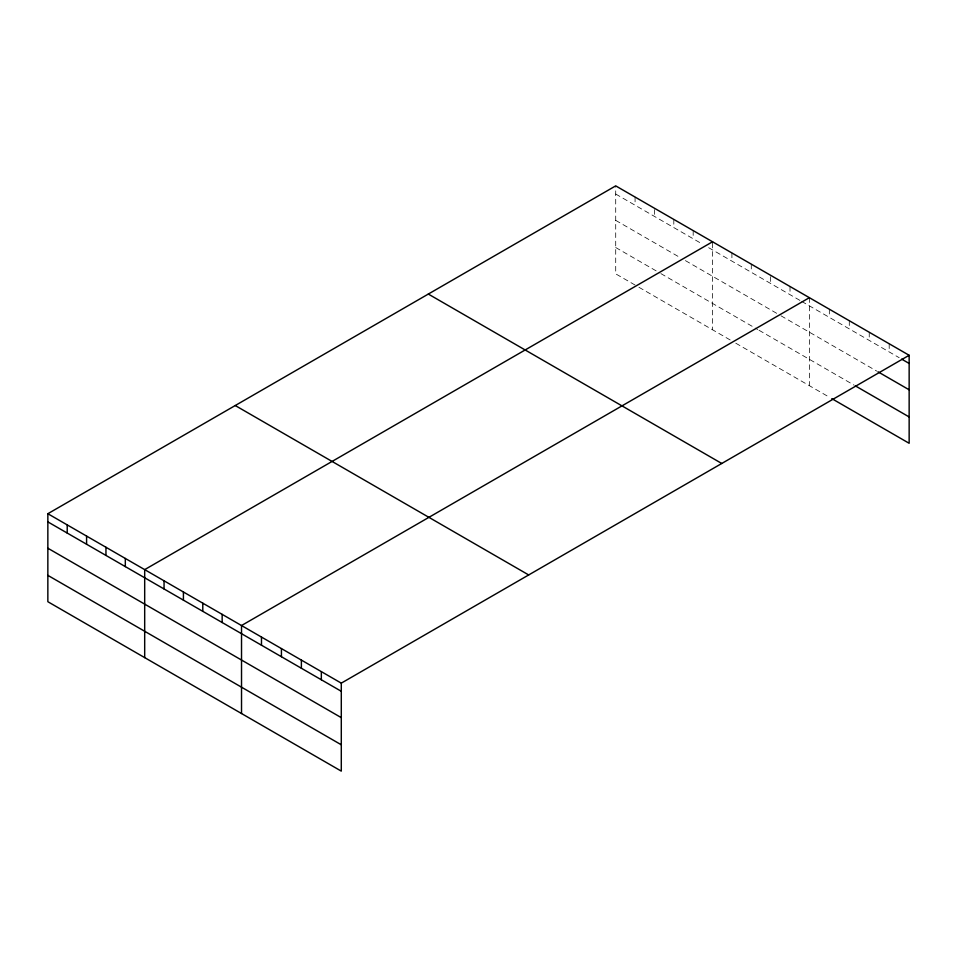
<?xml version="1.0" encoding="UTF-8"?>
<svg xmlns="http://www.w3.org/2000/svg" width="957" height="957" viewBox="0 0 957 957"><rect width="100%" height="100%" fill="white"/><g stroke="black" fill="none" stroke-linecap="round" stroke-linejoin="round"><path stroke-width="0.72" stroke-dasharray="4.79 3.59" d="M615.71 194.032L702.211 243.975M708.67 247.696L800.339 300.63M801.631 301.371L899.173 357.691M615.71 220.373L680.26 257.648M685.427 260.627L779.68 315.044M780.972 315.786L876.72 371.077M615.71 247.516L659.6 272.865M660.892 273.606L757.729 329.519M759.021 330.261L854.278 385.252M635.077 285.042L615.71 273.858L615.71 185.873M638.941 287.279L731.914 340.955M735.777 343.192L829.336 397.203M889.197 343.766L889.197 351.925M869.243 332.246L869.243 340.405M849.29 320.727L849.29 328.885M829.336 309.207L829.336 317.365M809.383 297.687L809.383 385.683M790.015 286.502L790.015 294.66M770.648 276.681L770.648 283.475M751.281 264.144L751.281 272.302M731.914 252.959L731.914 261.117M712.546 243.138L712.546 329.77M693.179 230.601L693.179 238.76M673.812 219.416L673.812 227.575M654.444 209.595L654.444 216.39M635.077 197.046L635.077 205.205"/><path stroke-width="1.44" d="M47.85 513.718L341.29 683.142L341.29 771.127L47.85 601.714L47.85 513.718L615.71 185.873L909.15 355.286L909.15 443.282L831.824 398.638M712.546 241.774L144.686 569.63L144.686 657.615M809.383 297.687L241.523 625.531L241.523 713.527M341.29 683.142L909.15 355.286M901.661 359.126L909.15 363.445M877.976 371.795L909.15 389.798M855.522 385.97L909.15 416.941M428.317 294.062L721.757 463.475M235.243 405.529L528.683 574.942M47.85 521.876L341.29 691.289M47.85 548.217L341.29 717.642M47.85 575.36L341.29 744.785M321.337 671.623L321.337 679.769M301.383 660.091L301.383 668.249M281.43 648.571L281.43 656.729M261.476 637.051L261.476 645.209M222.156 614.358L222.156 622.517M202.788 603.173L202.788 611.332M183.421 591.988L183.421 600.147M164.054 580.803L164.054 588.962M125.319 558.445L125.319 566.604M105.952 547.26L105.952 555.419M86.585 536.076L86.585 544.234M67.217 524.903L67.217 533.061"/></g></svg>
